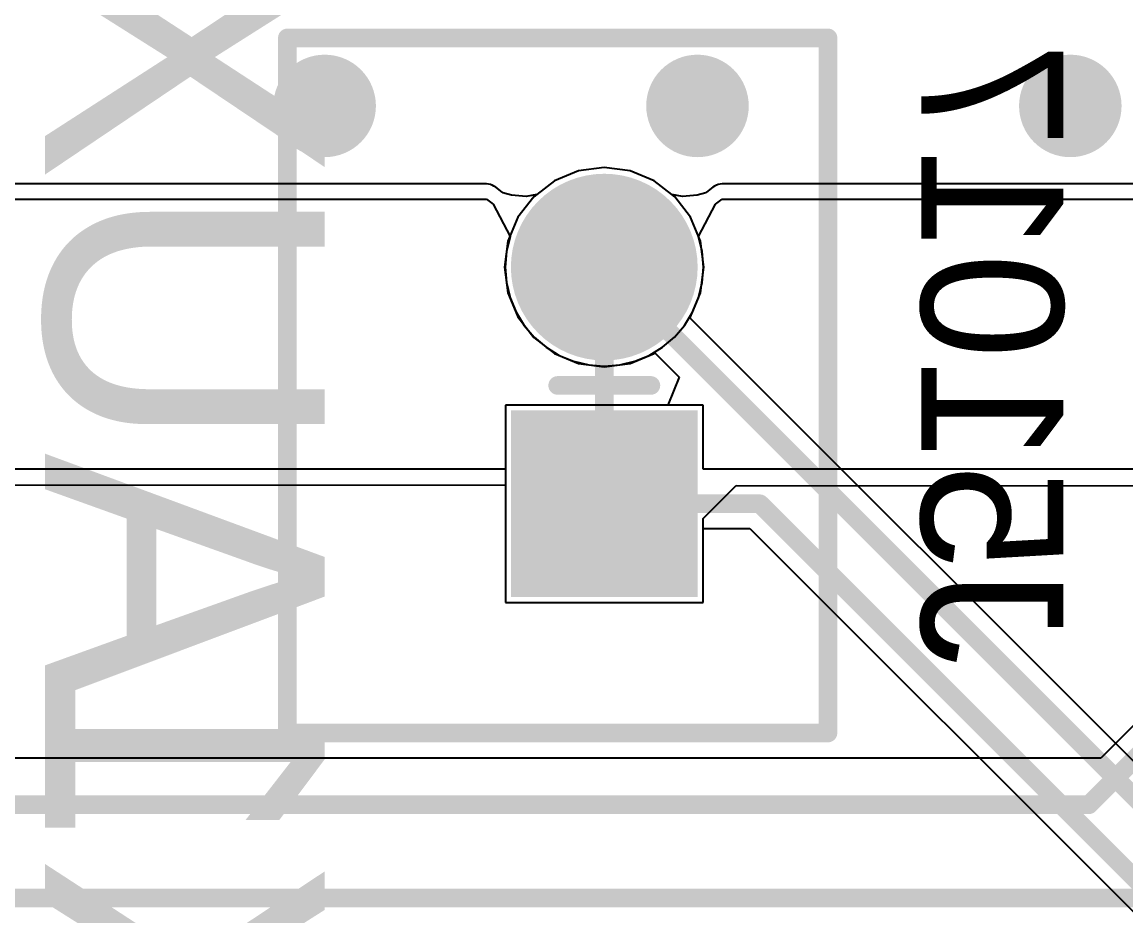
# Model space of a CAD drawing. Header units: millimetres. Extents: x 372 to 687, y 380 to 482.
# Drawn here: x 594.75 to 606.6, y 435.31 to 444.9 of the extents above; entities that cross this region are included whole.
import ezdxf

# ---------------------------------------------------------------- set-up
doc = ezdxf.new("R2010")
doc.units = ezdxf.units.MM
for name, color, linetype in [('BottomLayer', 5, 'Continuous'), ('BottomOverlay', 54, 'Continuous'), ('BottomSolder', 6, 'Continuous'), ('InternalPlane1', 76, 'Continuous'), ('InternalPlane2', 16, 'Continuous'), ('Mechanical15', 56, 'Continuous'), ('MultiLayer', 9, 'Continuous'), ('PadHoleLayer', 156, 'Continuous'), ('TopLayer', 1, 'Continuous'), ('TopSolder', 216, 'Continuous'), ('ViaHoleLayer', 16, 'Continuous')]:
    doc.layers.add(name, color=color, linetype=linetype)

# ---------------------------------------------------------------- blocks, each defined once
blk = doc.blocks.new('JST_2P_B_436')
at = {"layer": 'BottomLayer', "const_width": 0.9}
blk.add_lwpolyline([(-0.45, -1.27, 1), (0.45, -1.27, 1)], format="xyb", close=True, dxfattribs=at)
at = {"layer": 'BottomLayer'}
blk.add_solid([(-0.9, 0.37), (0.9, 0.37), (-0.9, 2.17), (0.9, 2.17)], dxfattribs=at)
at = {"layer": 'BottomSolder', "const_width": 1.002}
blk.add_lwpolyline([(-0.501, -1.27, 1), (0.501, -1.27, 1)], format="xyb", close=True, dxfattribs=at)
at = {"layer": 'BottomSolder'}
blk.add_solid([(-1.002, 0.268), (1.002, 0.268), (-1.002, 2.272), (1.002, 2.272)], dxfattribs=at)
at = {"layer": 'InternalPlane1', "const_width": 0.8}
for points in [[(-0.4, 1.27, 1), (0.4, 1.27, 1)], [(-0.4, -1.27, 1), (0.4, -1.27, 1)]]:
    blk.add_lwpolyline(points, format="xyb", close=True, dxfattribs=at)
at = {"layer": 'InternalPlane2', "const_width": 0.8}
for points in [[(-0.4, 1.27, 1), (0.4, 1.27, 1)], [(-0.4, -1.27, 1), (0.4, -1.27, 1)]]:
    blk.add_lwpolyline(points, format="xyb", close=True, dxfattribs=at)
at = {"layer": 'Mechanical15', "const_width": 0.2}
for points in [[(3.4, 3.73), (-2.4, 3.73)], [(-2.4, 3.73), (-2.4, -3.73)], [(3.4, 3.73), (3.4, -3.73)], [(0, 0.5), (0, -0.5)], [(0.5, 0), (-0.5, 0)], [(3.4, -3.73), (-2.4, -3.73)]]:
    blk.add_lwpolyline(points, dxfattribs=at)
at = {"layer": 'Mechanical15', "const_width": 0.1}
for points in [[(-2.45, 3.73, 1), (-2.35, 3.73, 1)], [(-2.45, 3.73, 1), (-2.35, 3.73, 1)], [(3.35, 3.73, 1), (3.45, 3.73, 1)], [(3.35, 3.73, 1), (3.45, 3.73, 1)], [(-0.05, 0.5, 1), (0.05, 0.5, 1)], [(-0.55, 0, 1), (-0.45, 0, 1)], [(0.45, 0, 1), (0.55, 0, 1)], [(-0.05, -0.5, 1), (0.05, -0.5, 1)], [(-2.45, -3.73, 1), (-2.35, -3.73, 1)], [(-2.45, -3.73, 1), (-2.35, -3.73, 1)], [(3.35, -3.73, 1), (3.45, -3.73, 1)], [(3.35, -3.73, 1), (3.45, -3.73, 1)]]:
    blk.add_lwpolyline(points, format="xyb", close=True, dxfattribs=at)
at = {"layer": 'MultiLayer', "const_width": 0.9}
blk.add_lwpolyline([(-0.45, -1.27, 1), (0.45, -1.27, 1)], format="xyb", close=True, dxfattribs=at)
at = {"layer": 'MultiLayer'}
blk.add_solid([(-0.9, 0.37), (0.9, 0.37), (-0.9, 2.17), (0.9, 2.17)], dxfattribs=at)
at = {"layer": 'PadHoleLayer', "const_width": 0.4}
for points in [[(-0.2, 1.27, 1), (0.2, 1.27, 1)], [(-0.2, -1.27, 1), (0.2, -1.27, 1)]]:
    blk.add_lwpolyline(points, format="xyb", close=True, dxfattribs=at)
at = {"layer": 'TopLayer', "const_width": 0.9}
blk.add_lwpolyline([(-0.45, -1.27, 1), (0.45, -1.27, 1)], format="xyb", close=True, dxfattribs=at)
at = {"layer": 'TopLayer'}
blk.add_solid([(-0.9, 0.37), (0.9, 0.37), (-0.9, 2.17), (0.9, 2.17)], dxfattribs=at)
at = {"layer": 'TopSolder', "const_width": 1.002}
blk.add_lwpolyline([(-0.501, -1.27, 1), (0.501, -1.27, 1)], format="xyb", close=True, dxfattribs=at)
at = {"layer": 'TopSolder'}
blk.add_solid([(-1.002, 0.268), (1.002, 0.268), (-1.002, 2.272), (1.002, 2.272)], dxfattribs=at)

msp = doc.modelspace()

# ---------------------------------------------------------------- linework, layer by layer
at = {"layer": 'BottomLayer'}
for p, q in [((600.723, 443.303), (600.465, 443.196)), ((601, 443.339), (600.723, 443.303)), ((601.277, 443.303), (601, 443.339)), ((601.535, 443.196), (601.277, 443.303)), ((600.465, 443.196), (600.275, 443.05)), ((601.725, 443.05), (601.535, 443.196)), ((599.735, 443.163), (582.594, 443.163)), ((599.757, 443.159), (599.735, 443.163)), ((599.778, 443.157), (599.757, 443.159)), ((599.787, 443.153), (599.778, 443.157)), ((599.797, 443.151), (599.787, 443.153)), ((599.816, 443.139), (599.797, 443.151)), ((599.835, 443.129), (599.816, 443.139)), ((599.904, 443.075), (599.835, 443.129)), ((599.912, 443.069), (599.904, 443.075)), ((600.004, 443.041), (599.912, 443.069)), ((600.275, 443.05), (600.163, 443.029)), ((601.838, 443.029), (601.725, 443.05)), ((602.088, 443.069), (601.995, 443.041)), ((602.096, 443.075), (602.088, 443.069)), ((602.165, 443.129), (602.096, 443.075)), ((602.184, 443.139), (602.165, 443.129)), ((602.203, 443.151), (602.184, 443.139)), ((602.213, 443.153), (602.203, 443.151)), ((602.222, 443.157), (602.213, 443.153)), ((602.243, 443.159), (602.222, 443.157)), ((602.265, 443.163), (602.243, 443.159)), ((609.417, 443.163), (602.265, 443.163)), ((582.594, 443), (599.735, 443)), ((599.735, 443), (599.807, 442.944)), ((599.807, 442.944), (599.989, 442.6)), ((600.163, 443.029), (600.004, 443.041)), ((601.995, 443.041), (601.838, 443.029)), ((602.011, 442.6), (602.193, 442.944)), ((602.193, 442.944), (602.265, 443)), ((602.265, 443), (609.417, 443)), ((599.989, 442.599), (599.95, 442.436)), ((599.989, 442.6), (599.989, 442.599)), ((602.011, 442.599), (602.011, 442.6)), ((602.05, 442.436), (602.011, 442.599)), ((599.95, 442.436), (599.937, 442.27)), ((602.063, 442.27), (602.05, 442.436)), ((599.937, 442.27), (599.95, 442.104)), ((602.05, 442.104), (602.063, 442.27)), ((599.95, 442.104), (599.989, 441.941)), ((602.011, 441.941), (602.05, 442.104)), ((599.989, 441.941), (600.053, 441.787)), ((601.947, 441.787), (602.011, 441.941)), ((600.053, 441.787), (600.14, 441.645)), ((601.86, 441.645), (601.947, 441.787)), ((600.14, 441.645), (600.248, 441.518)), ((601.752, 441.518), (601.86, 441.645)), ((600.248, 441.518), (600.375, 441.41)), ((601.625, 441.41), (601.752, 441.518)), ((600.375, 441.41), (600.517, 441.323)), ((601.483, 441.323), (601.625, 441.41)), ((600.517, 441.323), (600.671, 441.259)), ((601.329, 441.259), (601.483, 441.323)), ((600.671, 441.259), (600.834, 441.22)), ((600.834, 441.22), (601, 441.207)), ((601, 441.207), (601.166, 441.22)), ((601.166, 441.22), (601.329, 441.259)), ((602.06, 440.79), (599.94, 440.79)), ((599.94, 440.79), (599.94, 440.1)), ((602.06, 440.1), (602.06, 440.79)), ((599.94, 440.1), (586.661, 440.1)), ((606.704, 440.1), (602.06, 440.1)), ((584.65, 439.938), (599.94, 439.928)), ((599.94, 439.928), (599.94, 438.67)), ((602.06, 439.573), (602.414, 439.927)), ((602.414, 439.927), (607.382, 439.924)), ((602.06, 438.67), (602.06, 439.573)), ((599.94, 438.67), (602.06, 438.67)), ((606.815, 437.485), (606.329, 437)), ((606.329, 437), (584.726, 437))]:
    msp.add_line(p, q, dxfattribs=at)
for points, const_width in [([(597.85, 444, 1), (598.15, 444, 1)], 0.3), ([(601.85, 444, 1), (602.15, 444, 1)], 0.3), ([(605.85, 444, 1), (606.15, 444, 1)], 0.3), ([(606.15, 436.5, 1), (606.25, 436.5, 1)], 0.1), ([(606.15, 436.5, 1), (606.25, 436.5, 1)], 0.1)]:
    msp.add_lwpolyline(points, format="xyb", close=True, dxfattribs=dict(at, const_width=const_width))
at = {"layer": 'BottomLayer', "const_width": 0.2}
for points in [[(606.2, 436.5), (607, 437.3)], [(584.255, 436.5), (606.2, 436.5)], [(582.255, 435.5), (608.2, 435.5)]]:
    msp.add_lwpolyline(points, dxfattribs=at)
at = {"layer": 'InternalPlane1', "const_width": 0.55}
for points in [[(597.725, 444, 1), (598.275, 444, 1)], [(601.725, 444, 1), (602.275, 444, 1)], [(605.725, 444, 1), (606.275, 444, 1)]]:
    msp.add_lwpolyline(points, format="xyb", close=True, dxfattribs=at)
at = {"layer": 'InternalPlane2', "const_width": 0.55}
for points in [[(597.725, 444, 1), (598.275, 444, 1)], [(601.725, 444, 1), (602.275, 444, 1)], [(605.725, 444, 1), (606.275, 444, 1)]]:
    msp.add_lwpolyline(points, format="xyb", close=True, dxfattribs=at)
at = {"layer": 'MultiLayer', "const_width": 0.3}
for points in [[(597.85, 444, 1), (598.15, 444, 1)], [(601.85, 444, 1), (602.15, 444, 1)], [(605.85, 444, 1), (606.15, 444, 1)]]:
    msp.add_lwpolyline(points, format="xyb", close=True, dxfattribs=at)
at = {"layer": 'TopLayer'}
for p, q in [((600.723, 443.303), (600.465, 443.196)), ((601, 443.339), (600.723, 443.303)), ((601.277, 443.303), (601, 443.339)), ((601.535, 443.196), (601.277, 443.303)), ((600.465, 443.196), (600.244, 443.026)), ((601.756, 443.026), (601.535, 443.196)), ((600.244, 443.026), (600.074, 442.805)), ((601.926, 442.805), (601.756, 443.026)), ((600.074, 442.805), (599.967, 442.547)), ((602.033, 442.547), (601.926, 442.805)), ((599.967, 442.547), (599.931, 442.27)), ((602.069, 442.27), (602.033, 442.547)), ((599.931, 442.27), (599.967, 441.993)), ((602.033, 441.993), (602.069, 442.27)), ((599.967, 441.993), (600.074, 441.735)), ((601.926, 441.735), (602.033, 441.993)), ((600.074, 441.735), (600.244, 441.514)), ((601.919, 441.726), (601.926, 441.735)), ((606.847, 436.798), (601.919, 441.726)), ((600.244, 441.514), (600.465, 441.344)), ((600.465, 441.344), (600.723, 441.237)), ((601.277, 441.237), (601.535, 441.344)), ((601.535, 441.344), (601.544, 441.351)), ((601.544, 441.351), (601.805, 441.09)), ((600.723, 441.237), (601, 441.201)), ((601, 441.201), (601.277, 441.237)), ((601.805, 441.09), (601.681, 440.79)), ((601.681, 440.79), (599.94, 440.79)), ((599.94, 440.79), (599.94, 438.67)), ((602.06, 438.67), (602.06, 439.465)), ((602.06, 439.465), (602.56, 439.465)), ((602.56, 439.465), (606.712, 435.313)), ((599.94, 438.67), (602.06, 438.67))]:
    msp.add_line(p, q, dxfattribs=at)
for points, const_width in [([(597.85, 444, 1), (598.15, 444, 1)], 0.3), ([(601.85, 444, 1), (602.15, 444, 1)], 0.3), ([(605.85, 444, 1), (606.15, 444, 1)], 0.3), ([(600.95, 442.27, 1), (601.05, 442.27, 1)], 0.1), ([(600.95, 439.73, 1), (601.05, 439.73, 1)], 0.1), ([(602.62, 439.73, 1), (602.72, 439.73, 1)], 0.1), ([(602.62, 439.73, 1), (602.72, 439.73, 1)], 0.1)]:
    msp.add_lwpolyline(points, format="xyb", close=True, dxfattribs=dict(at, const_width=const_width))
at = {"layer": 'TopLayer', "const_width": 0.2}
for points in [[(601, 442.27), (606.77, 436.5)], [(601, 439.73), (602.67, 439.73)], [(602.67, 439.73), (606.9, 435.5)]]:
    msp.add_lwpolyline(points, dxfattribs=at)
at = {"layer": 'ViaHoleLayer', "const_width": 0.15}
for points in [[(597.925, 444, 1), (598.075, 444, 1)], [(601.925, 444, 1), (602.075, 444, 1)], [(605.925, 444, 1), (606.075, 444, 1)]]:
    msp.add_lwpolyline(points, format="xyb", close=True, dxfattribs=at)

# ---------------------------------------------------------------- block references
at = {"rotation": 180}
msp.add_blockref('JST_2P_B_436', (601, 441), dxfattribs=at)

# ---------------------------------------------------------------- texts
at = {"layer": 'BottomOverlay', "text_generation_flag": 2}
for s, height, p in [('AUX2', 3, (595, 437.6)), ('J51017', 1.524, (604.4, 438)), ('AUX1', 3, (595, 427.7))]:
    msp.add_text(s, height=height, rotation=270, dxfattribs=at).set_placement(p)

doc.saveas('drawing.dxf')
